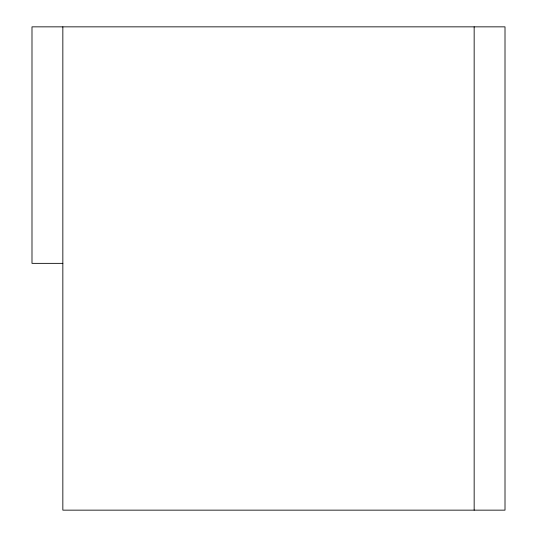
<?xml version="1.0" encoding="UTF-8"?>
<svg xmlns="http://www.w3.org/2000/svg" width="537" height="537" viewBox="0 0 537 537"><rect width="100%" height="100%" fill="white"/><g stroke="black" fill="none" stroke-linecap="round" stroke-linejoin="round"><path stroke-width="0.81" d="M62.842 263.358L31.992 263.358L31.992 26.85L505.008 26.85L505.008 510.15L62.842 510.15L62.842 26.85M474.158 26.85L474.158 510.15"/></g></svg>
